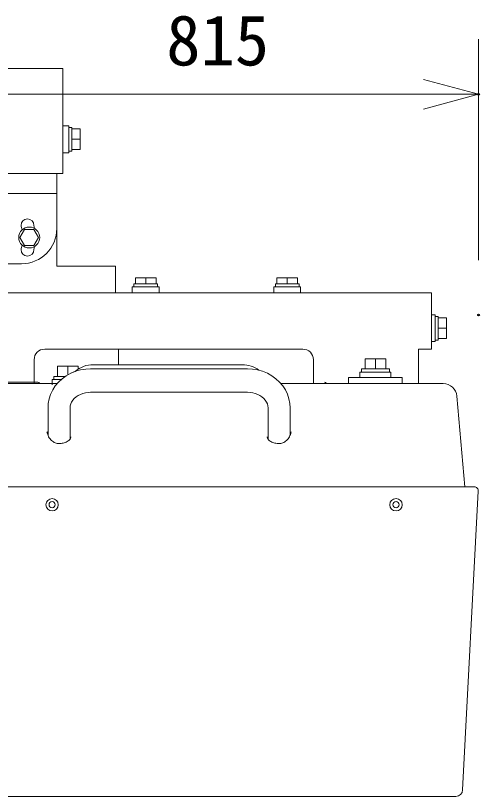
# Model space of a CAD drawing. Units: millimetres, scale not verified. Extents: x -63 to 62, y -56 to 57.
# Drawn here: x 34.36 to 51.22, y -8.72 to 19.66 of the extents above; entities that cross this region are included whole.
import ezdxf
from ezdxf.enums import TextEntityAlignment as Align

# ---------------------------------------------------------------- set-up
doc = ezdxf.new("R2010")
doc.units = ezdxf.units.MM
doc.header["$LTSCALE"] = 0.125
doc.header["$PDMODE"] = 32
doc.header["$PDSIZE"] = 0.0625
for name, color, linetype, lineweight in [('0-0_0', 1, 'Continuous', 18), ('0-4_GAIKEI', 1, 'Continuous', 18), ('0-5_SUNPO', 7, 'Continuous', 18)]:
    doc.layers.add(name, color=color, linetype=linetype, lineweight=lineweight)
doc.layers.add('0-1_DEFPOINTS', color=7, linetype='Continuous')
doc.styles.add('ＭＳ ゴシック', font='')
doc.styles.get('ＭＳ ゴシック').set_extended_font_data('MS Gothic')

# ---------------------------------------------------------------- blocks, each defined once
blk = doc.blocks.new('_OPEN30')
at = {"layer": '0-0_0', "color": 7}
blk.add_line((0, 0), (-1, 0), dxfattribs=at)
blk.add_lwpolyline([(-1, 0.26795), (0, 0), (-1, -0.26795)], dxfattribs=at)
blk = doc.blocks.new('D8')
at = {"layer": '0-1_DEFPOINTS'}
for p in [(49.8767, 20.7615), (9.1267, 12.7396), (49.8767, 12.7396)]:
    blk.add_point(p, dxfattribs=at)
at = {"layer": '0-5_SUNPO'}
for p, q in [((9.1267, 14.7396), (9.1267, 22.7615)), ((49.8767, 14.7396), (49.8767, 22.7615)), ((11.1267, 20.7615), (47.8767, 20.7615))]:
    blk.add_line(p, q, dxfattribs=at)
at = {"layer": '0-5_SUNPO', "xscale": 2, "yscale": 2, "rotation": 180}
blk.add_blockref('_OPEN30', (9.1267, 20.7615), dxfattribs=at)
at = {"layer": '0-5_SUNPO', "xscale": 2, "yscale": 2}
blk.add_blockref('_OPEN30', (49.8767, 20.7615), dxfattribs=at)
at = {"layer": '0-5_SUNPO', "style": 'ＭＳ ゴシック'}
blk.add_text('815', height=1.833, dxfattribs=at).set_placement((38.5246, 21.2615), align=Align.BOTTOM_LEFT)

msp = doc.modelspace()

# ---------------------------------------------------------------- linework, layer by layer
at = {"layer": '0-4_GAIKEI'}
for p, q in [((36.2918, 15.6503), (36.0777, 15.6503)), ((36.2918, 14.6766), (36.2918, 15.6503)), ((36.4041, 15.5942), (36.2918, 15.5942)), ((36.4041, 15.538), (36.4041, 15.5942)), ((36.4041, 15.538), (36.4041, 15.5349)), ((36.4041, 15.538), (36.7038, 15.538)), ((36.4041, 15.1665), (36.4041, 15.5349)), ((36.4041, 15.1635), (36.4041, 15.1604)), ((36.4041, 14.792), (36.4041, 15.1604)), ((36.4041, 14.792), (36.4041, 14.789)), ((36.0777, 14.6766), (36.2918, 14.6766)), ((35.8585, 10.5535), (35.8585, 13.8986)), ((23.5893, 13.1983), (35.8585, 13.1983)), ((34.6869, 11.8864), (34.518, 11.5938)), ((35.0247, 11.8864), (34.6869, 11.8864)), ((35.1937, 11.5938), (35.0247, 11.8864)), ((34.518, 11.5938), (34.6869, 11.3012)), ((35.0247, 11.3012), (35.1937, 11.5938)), ((34.6869, 11.3012), (35.0247, 11.3012)), ((25.1197, 10.6406), (34.5756, 10.6406)), ((35.8585, 10.5535), (37.9858, 10.5535)), ((37.9858, 9.5838), (37.9858, 10.5535)), ((39.0896, 10.1303), (38.7151, 10.1303)), ((38.7151, 9.9103), (38.7151, 10.1303)), ((39.4641, 10.1303), (39.0896, 10.1303)), ((39.0896, 9.9103), (39.0896, 10.1303)), ((39.4641, 9.9103), (39.4641, 10.1303)), ((43.8599, 9.9103), (43.8599, 10.1303)), ((39.5764, 9.7979), (38.6027, 9.7979)), ((38.6027, 9.7979), (38.6027, 9.5838)), ((38.7151, 9.9103), (38.6589, 9.9103)), ((38.6589, 9.9103), (38.6589, 9.7979)), ((38.7151, 9.9103), (38.7181, 9.9103)), ((39.0865, 9.9103), (38.7181, 9.9103)), ((39.0865, 9.9103), (39.0896, 9.9103)), ((39.0896, 9.9103), (39.0927, 9.9103)), ((39.461, 9.9103), (39.0927, 9.9103)), ((39.461, 9.9103), (39.4641, 9.9103)), ((39.5203, 9.9103), (39.4641, 9.9103)), ((39.5203, 9.7979), (39.5203, 9.9103)), ((39.5764, 9.5838), (39.5764, 9.7979)), ((43.7476, 9.7979), (43.7476, 9.5838)), ((44.7213, 9.7979), (43.7476, 9.7979)), ((43.8037, 9.9103), (43.8037, 9.7979)), ((43.8599, 9.9103), (43.8037, 9.9103)), ((43.8599, 9.9103), (43.863, 9.9103)), ((44.2314, 9.9103), (43.863, 9.9103)), ((44.2344, 9.9103), (44.2375, 9.9103)), ((44.6059, 9.9103), (44.2375, 9.9103)), ((44.6059, 9.9103), (44.6089, 9.9103)), ((44.7213, 9.5838), (44.7213, 9.7979)), ((14.1664, 9.5838), (49.4746, 9.5838)), ((49.6073, 8.7842), (49.4746, 8.7842)), ((49.6073, 7.8105), (49.6073, 8.7842)), ((49.7197, 8.728), (49.6073, 8.728)), ((49.7197, 8.6718), (49.7197, 8.728)), ((49.7197, 8.6718), (50.0193, 8.6718)), ((49.7197, 8.6718), (49.7197, 8.6688)), ((49.7197, 8.3004), (49.7197, 8.6688)), ((50.0193, 8.2973), (50.0193, 8.6718)), ((49.7197, 8.3004), (49.7197, 8.2973)), ((49.7197, 8.2973), (49.7197, 8.2942)), ((49.7197, 8.2973), (50.0193, 8.2973)), ((49.7197, 7.9259), (49.7197, 8.2942)), ((50.0193, 7.9228), (50.0193, 8.2973)), ((49.4746, 7.8105), (49.6073, 7.8105)), ((49.6073, 7.8666), (49.7197, 7.8666)), ((49.7197, 7.9259), (49.7197, 7.9228)), ((49.7197, 7.9228), (50.0193, 7.9228)), ((49.7197, 7.8666), (49.7197, 7.9228)), ((35.4191, 7.5367), (44.8024, 7.5367)), ((38.1059, 6.9718), (38.1059, 7.5367)), ((35.0342, 6.2818), (35.0342, 7.1519)), ((45.1873, 6.2818), (45.1873, 7.1519)), ((47.0658, 7.1893), (47.4403, 7.1893)), ((47.0658, 6.8157), (47.0658, 7.1893)), ((47.4403, 7.1893), (47.8149, 7.1893)), ((47.4403, 6.8157), (47.4403, 7.1893)), ((47.8149, 6.8157), (47.8149, 7.1893)), ((36.254, 6.5991), (36.254, 6.9169)), ((36.6285, 6.8045), (36.6285, 6.9169)), ((42.6038, 6.9718), (37.1823, 6.9718)), ((46.935, 6.8157), (47.0658, 6.8157)), ((46.935, 6.7034), (46.935, 6.8157)), ((47.0689, 6.8157), (47.0658, 6.8157)), ((47.0689, 6.8157), (47.4373, 6.8157)), ((47.4403, 6.8157), (47.4373, 6.8157)), ((47.4434, 6.8157), (47.4403, 6.8157)), ((47.4434, 6.8157), (47.8118, 6.8157)), ((47.8149, 6.8157), (47.8118, 6.8157)), ((47.8148, 6.8157), (47.9457, 6.8157)), ((47.9457, 6.8157), (47.9457, 6.7034)), ((35.8826, 6.5434), (35.8795, 6.5434)), ((35.8826, 6.5434), (36.1649, 6.5434)), ((36.3641, 6.6605), (36.5286, 6.7283)), ((46.8788, 6.7034), (48.0019, 6.7034)), ((46.8788, 6.5062), (46.8788, 6.7034)), ((48.0019, 6.7034), (48.0019, 6.5062)), ((35.1673, 6.3318), (26.712, 6.3318)), ((35.6925, 6.2338), (35.6925, 6.4311)), ((35.6925, 6.4311), (36.0193, 6.4311)), ((48.4162, 6.5062), (46.4645, 6.5062)), ((46.4645, 6.2844), (46.4645, 6.5062)), ((48.4162, 6.2844), (48.4162, 6.5062))]:
    msp.add_line(p, q, dxfattribs=at)
at = {"layer": '0-4_GAIKEI', "color": 7}
for p, q in [((36.7194, 6.7836), (36.9071, 6.8144)), ((36.9071, 6.8144), (37.0881, 6.8241)), ((37.0881, 6.8241), (42.7881, 6.8241)), ((42.7881, 6.8241), (42.9681, 6.8145)), ((42.9681, 6.8145), (43.1559, 6.7838)), ((36.0518, 6.4614), (36.2014, 6.5699)), ((36.2007, 6.5694), (36.3641, 6.6605)), ((36.3633, 6.6601), (36.5372, 6.7319)), ((36.5372, 6.7319), (36.7194, 6.7836)), ((43.1559, 6.7838), (43.339, 6.7319)), ((43.3381, 6.7322), (43.5128, 6.6601)), ((43.512, 6.6605), (43.6754, 6.5694)), ((43.6747, 6.5699), (43.8243, 6.4614)), ((35.8721, 6.2818), (26.754, 6.2818)), ((35.8041, 6.2006), (35.9196, 6.3384)), ((35.919, 6.3378), (36.0525, 6.4619)), ((43.8236, 6.4619), (43.9571, 6.3378)), ((43.9565, 6.3384), (44.0715, 6.2013)), ((49.9018, 6.2818), (44.004, 6.2818)), ((35.6332, 5.8939), (35.7084, 6.0519)), ((35.7084, 6.0519), (35.8041, 6.2006)), ((36.9939, 5.965), (36.8962, 5.9501)), ((37.0881, 5.9697), (36.9939, 5.965)), ((42.7881, 5.9697), (37.0881, 5.9697)), ((42.8818, 5.9651), (42.7881, 5.9697)), ((42.9795, 5.9502), (42.8818, 5.9651)), ((44.0715, 6.2013), (44.1673, 6.0526)), ((44.1673, 6.0526), (44.2426, 5.8947)), ((35.5477, 5.5604), (35.5795, 5.7293)), ((35.5795, 5.7293), (35.6332, 5.8939)), ((36.4394, 5.6811), (36.3957, 5.6146)), ((36.4942, 5.7432), (36.4394, 5.6811)), ((36.559, 5.7996), (36.4942, 5.7432)), ((36.6326, 5.8493), (36.559, 5.7996)), ((36.714, 5.8914), (36.6326, 5.8493)), ((36.8023, 5.9253), (36.714, 5.8914)), ((36.8962, 5.9501), (36.8023, 5.9253)), ((43.0735, 5.9254), (42.9795, 5.9502)), ((43.1617, 5.8916), (43.0735, 5.9254)), ((43.2432, 5.8495), (43.1617, 5.8916)), ((43.3168, 5.7998), (43.2432, 5.8495)), ((43.3817, 5.7434), (43.3168, 5.7998)), ((43.4365, 5.6813), (43.3817, 5.7434)), ((43.4803, 5.6149), (43.4365, 5.6813)), ((44.2426, 5.8947), (44.2964, 5.7301)), ((44.2964, 5.7301), (44.3283, 5.5613)), ((50.6881, 2.5318), (50.3999, 5.8254)), ((35.5381, 5.401), (35.5477, 5.5604)), ((35.5381, 4.4018), (35.5381, 5.401)), ((36.3445, 5.4729), (36.3381, 5.4009)), ((36.3381, 5.401), (36.3381, 4.266)), ((36.3639, 5.545), (36.3445, 5.4729)), ((36.3957, 5.6146), (36.3639, 5.545)), ((43.5121, 5.5453), (43.4803, 5.6149)), ((43.5316, 5.4732), (43.5121, 5.5453)), ((43.5381, 5.4009), (43.5316, 5.4732)), ((43.5381, 4.266), (43.5381, 5.401)), ((44.3283, 5.5613), (44.3381, 5.401)), ((44.3381, 5.401), (44.3381, 4.4018)), ((35.5007, 4.5349), (35.5025, 4.5174)), ((35.5025, 4.5174), (35.5072, 4.492)), ((35.5072, 4.492), (35.5151, 4.4626)), ((35.5151, 4.4626), (35.5265, 4.4295)), ((35.5265, 4.4295), (35.5418, 4.393)), ((35.5362, 4.4063), (35.5381, 4.4085)), ((35.5418, 4.393), (35.5616, 4.3536)), ((35.5616, 4.3536), (35.5855, 4.3136)), ((35.5855, 4.3136), (35.6121, 4.2762)), ((35.6121, 4.2762), (35.64, 4.2429)), ((36.3209, 4.2441), (36.3411, 4.27)), ((36.3381, 4.3197), (36.3417, 4.3141)), ((36.3411, 4.27), (36.3565, 4.2974)), ((36.3417, 4.3141), (36.3522, 4.2898)), ((36.3565, 4.2974), (36.3666, 4.3262)), ((36.3666, 4.3262), (36.3707, 4.353)), ((43.5054, 4.3529), (43.5096, 4.326)), ((43.5096, 4.326), (43.5197, 4.2972)), ((43.5197, 4.2972), (43.5351, 4.2698)), ((43.5239, 4.2898), (43.5345, 4.3141)), ((43.5345, 4.3141), (43.5381, 4.3197)), ((43.5351, 4.2698), (43.5554, 4.2439)), ((44.2358, 4.2425), (44.2637, 4.2758)), ((44.2637, 4.2758), (44.2904, 4.3133)), ((44.2904, 4.3133), (44.3144, 4.3533)), ((44.3144, 4.3533), (44.3342, 4.3927)), ((44.3342, 4.3927), (44.3496, 4.4293)), ((44.3381, 4.4085), (44.34, 4.4063)), ((44.3496, 4.4293), (44.361, 4.4624)), ((44.361, 4.4624), (44.3689, 4.4919)), ((44.3689, 4.4919), (44.3736, 4.5174)), ((44.3736, 4.5174), (44.3755, 4.5348)), ((35.64, 4.2429), (35.6691, 4.2134)), ((35.6691, 4.2134), (35.6996, 4.1873)), ((35.6996, 4.1873), (35.7318, 4.1645)), ((35.7318, 4.1645), (35.7651, 4.1454)), ((35.7651, 4.1454), (35.7993, 4.1302)), ((35.7993, 4.1302), (35.8339, 4.119)), ((35.8339, 4.119), (35.8681, 4.1119)), ((35.8681, 4.1119), (35.8944, 4.1091)), ((35.8944, 4.1091), (35.8976, 4.1089)), ((35.8976, 4.1089), (35.9082, 4.1084)), ((35.9082, 4.1084), (35.9269, 4.1079)), ((35.9269, 4.1079), (35.9381, 4.1078)), ((35.9381, 4.1078), (35.9702, 4.1085)), ((35.9702, 4.1085), (36.0105, 4.1114)), ((36.0105, 4.1114), (36.0507, 4.1166)), ((36.0507, 4.1166), (36.0904, 4.1242)), ((36.0904, 4.1242), (36.1292, 4.1342)), ((36.1292, 4.1342), (36.1669, 4.1466)), ((36.1669, 4.1466), (36.2029, 4.1614)), ((36.2029, 4.1614), (36.2368, 4.1786)), ((36.2368, 4.1786), (36.2681, 4.1982)), ((36.2681, 4.1982), (36.2963, 4.2201)), ((36.2963, 4.2201), (36.3209, 4.2441)), ((43.5554, 4.2439), (43.5801, 4.2198)), ((43.5801, 4.2198), (43.6084, 4.1979)), ((43.6084, 4.1979), (43.6398, 4.1783)), ((43.6398, 4.1783), (43.6737, 4.1612)), ((43.6737, 4.1612), (43.7095, 4.1465)), ((43.7095, 4.1465), (43.7467, 4.1342)), ((43.7467, 4.1342), (43.7851, 4.1243)), ((43.7851, 4.1243), (43.8244, 4.1168)), ((43.8244, 4.1168), (43.8644, 4.1115)), ((43.8644, 4.1115), (43.9048, 4.1085)), ((43.9048, 4.1085), (43.9381, 4.1078)), ((43.9381, 4.1078), (43.9486, 4.1079)), ((43.9486, 4.1079), (43.9673, 4.1084)), ((43.9673, 4.1084), (43.9785, 4.1089)), ((43.9785, 4.1089), (43.9817, 4.1091)), ((43.9817, 4.1091), (44.0074, 4.1118)), ((44.0074, 4.1118), (44.0417, 4.1189)), ((44.0417, 4.1189), (44.0762, 4.13)), ((44.0762, 4.13), (44.1104, 4.1451)), ((44.1104, 4.1451), (44.1439, 4.1642)), ((44.1439, 4.1642), (44.176, 4.1869)), ((44.176, 4.1869), (44.2067, 4.2131)), ((44.2067, 4.2131), (44.2358, 4.2425)), ((51.03, 2.5318), (10.8524, 2.5318)), ((51.1798, 2.374), (50.6109, -8.4813)), ((11.3123, -8.7182), (48.3377, -8.7182)), ((50.3612, -8.7182), (48.3377, -8.7182))]:
    msp.add_line(p, q, dxfattribs=at)
at = {"layer": '0-4_GAIKEI'}
msp.add_lwpolyline([(23.5893, 13.9193), (36.0777, 13.9193), (36.0777, 17.7309), (23.5893, 17.7309)], close=True, dxfattribs=at)
for points in [[(36.4041, 14.789), (36.7038, 14.789), (36.7038, 15.1635), (36.7038, 15.538)], [(36.4041, 15.1665), (36.4041, 15.1635), (36.7038, 15.1635)], [(36.4041, 15.1665), (36.4041, 15.1665), (36.4041, 15.1665)], [(36.2918, 14.7328), (36.4041, 14.7328), (36.4041, 14.789)], [(44.6089, 9.9103), (44.6089, 10.1303), (44.2344, 10.1303), (43.8599, 10.1303)], [(44.2314, 9.9103), (44.2344, 9.9103), (44.2344, 10.1303)], [(39.0865, 9.9103), (39.0865, 9.9103), (39.0865, 9.9103)], [(44.2314, 9.9103), (44.2314, 9.9103), (44.2314, 9.9103)], [(44.6651, 9.7979), (44.6651, 9.9103), (44.6089, 9.9103)], [(49.011, 6.2818), (49.011, 7.5297), (49.4746, 7.5297), (49.4746, 9.5838)], [(49.7197, 8.3004), (49.7197, 8.3004), (49.7197, 8.3004)], [(35.8795, 6.5434), (35.8795, 6.9169), (36.254, 6.9169), (36.6285, 6.9169)], [(47.4434, 6.8157), (47.4434, 6.8157), (47.4434, 6.8157)], [(35.7486, 6.4311), (35.7486, 6.5434), (35.8795, 6.5434)]]:
    msp.add_lwpolyline(points, dxfattribs=at)
for centre, radius in [((34.8558, 11.5938), 0.3804), ((35.6881, 1.8818), 0.225), ((35.6881, 1.8818), 0.1125), ((48.1881, 1.8818), 0.225), ((48.1881, 1.8818), 0.1125)]:
    msp.add_circle(centre, radius, dxfattribs=at)
for centre, radius, start, end in [((34.792, 12.0323), 0.2341, 0.00004, 180), ((28.6631, 10.5542), 6.0774, 12.51913, 14.07683), ((34.5756, 11.9235), 1.2829, 270, 0), ((28.6969, 10.6616), 6.4759, 11.21756, 12.22059), ((34.792, 11.1552), 0.2341, 180, 359.99996), ((28.6631, 12.6334), 6.0774, 345.92317, 347.48087), ((28.6969, 12.526), 6.4759, 347.77941, 348.78244), ((35.4191, 7.1519), 0.3849, 90, 180), ((44.8024, 7.1519), 0.3849, 0, 90), ((37.1823, 5.9718), 1, 89.99978, 130.82611), ((42.6038, 5.9718), 1, 52.96077, 90.0001), ((35.1673, 6.2568), 0.075, 19.47221, 89.99999), ((45.5865, 6.2568), 0.075, 19.47269, 90.00001)]:
    msp.add_arc(centre, radius, start, end, dxfattribs=at)
at = {"layer": '0-4_GAIKEI', "color": 7}
for centre, radius, start, end in [((49.9018, 5.7818), 0.5, 5.00014, 89.99999), ((51.03, 2.3818), 0.15, 356.9999, 89.99999), ((50.3612, -8.4682), 0.25, 270, 356.99991)]:
    msp.add_arc(centre, radius, start, end, dxfattribs=at)

# ---------------------------------------------------------------- block references
at = {"layer": '0-5_SUNPO'}
msp.add_blockref('D8', (1.3113, -3.9638), dxfattribs=at)

doc.saveas('drawing.dxf')
